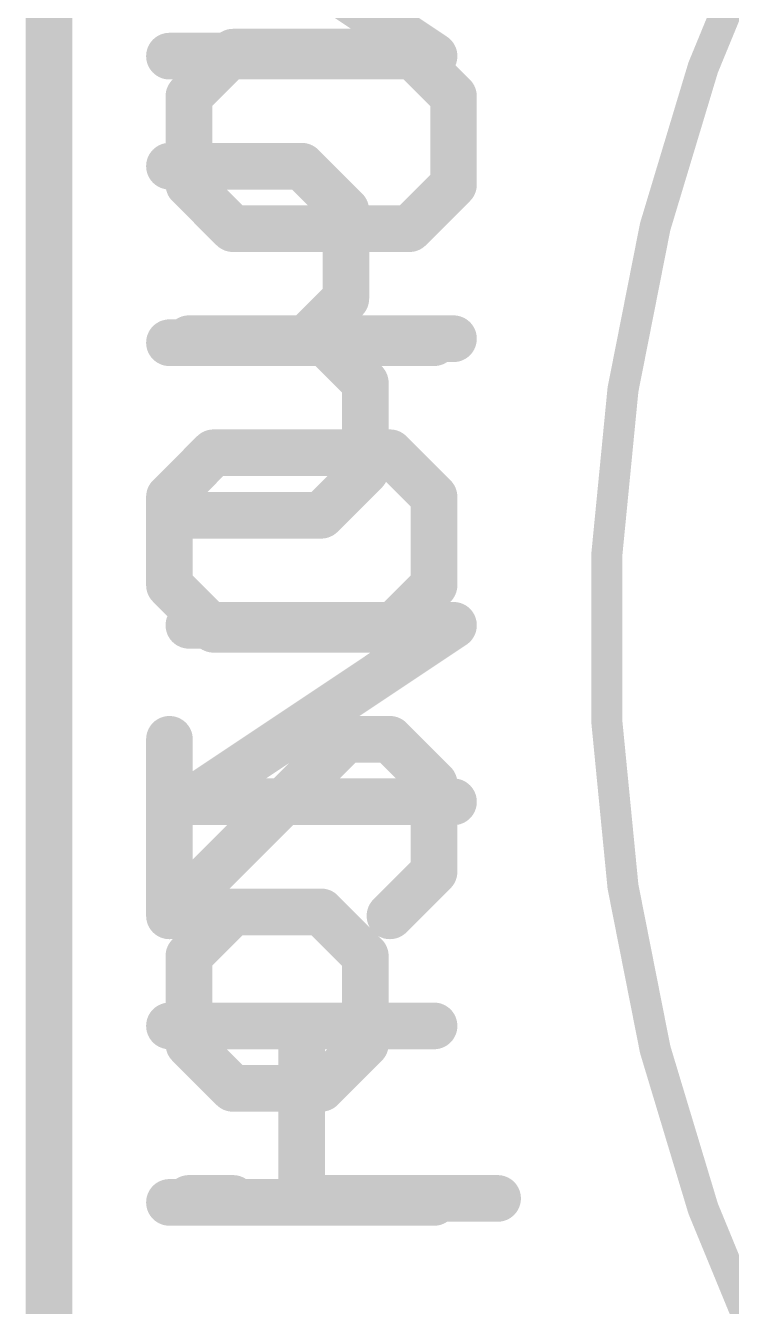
# Model space of a CAD drawing. Extents: x -6.3 to 52.2, y -19.1 to 23.1.
# Drawn here: x -0.15 to 4.46, y 5.19 to 13.55 of the extents above; entities that cross this region are included whole.
import ezdxf

# ---------------------------------------------------------------- set-up
doc = ezdxf.new("R2010")
doc.units = 0
for name, color, linetype in [('1', 12, 'CONTINUOUS'), ('16', 132, 'CONTINUOUS'), ('20', 53, 'CONTINUOUS'), ('21', 41, 'CONTINUOUS'), ('22', 40, 'CONTINUOUS')]:
    doc.layers.add(name, color=color, linetype=linetype)

msp = doc.modelspace()

# ---------------------------------------------------------------- linework, layer by layer
at = {"layer": '1', "const_width": 0.254}
msp.add_lwpolyline([(0, 0), (0, 22.86)], dxfattribs=at)
at = {"layer": '16', "const_width": 0.254}
msp.add_lwpolyline([(0, 0), (0, 22.86)], dxfattribs=at)
at = {"layer": '20', "const_width": 0.3048}
msp.add_lwpolyline([(0, 22.86), (0, 0)], dxfattribs=at)
at = {"layer": '21'}
for points, const_width in [([(10.932, 19.992, 0.6993), (10.932, -0.888)], 0.2032), ([(1.2025, 13.4537, 1), (1.2025, 13.3013)], 0.1524), ([(1.2564, 13.3236, 1), (1.1486, 13.4314)], 0.1524), ([(2.4088, 13.4314, 1), (2.3011, 13.3236)], 0.1524), ([(2.355, 13.3013, 1), (2.355, 13.4537)], 0.1524), ([(0.9906, 13.0894, 1), (0.8382, 13.0894)], 0.1524), ([(0.8605, 13.1433, 1), (0.9683, 13.0355)], 0.1524), ([(2.7193, 13.0894, 1), (2.5669, 13.0894)], 0.1524), ([(2.5892, 13.0355, 1), (2.697, 13.1433)], 0.1524), ([(0.9683, 12.5671, 1), (0.8605, 12.4593)], 0.1524), ([(2.697, 12.4593, 1), (2.5892, 12.5671)], 0.1524), ([(0.8382, 12.5132, 1), (0.9906, 12.5132)], 0.1524), ([(2.5669, 12.5132, 1), (2.7193, 12.5132)], 0.1524), ([(1.2025, 12.3013, 1), (1.2025, 12.1489)], 0.1524), ([(2.355, 12.1489, 1), (2.355, 12.3013)], 0.1524), ([(1.1486, 12.1712, 1), (1.2564, 12.279)], 0.1524), ([(2.3011, 12.279, 1), (2.4088, 12.1712)], 0.1524), ([(0.9144, 11.5827, 1), (0.9144, 11.4303)], 0.1524), ([(1.8326, 11.5604, 1), (1.7249, 11.4526)], 0.1524), ([(2.6431, 11.4303, 1), (2.6431, 11.5827)], 0.1524), ([(2.1431, 11.2184, 1), (1.9907, 11.2184)], 0.1524), ([(2.013, 11.1645, 1), (2.1207, 11.2723)], 0.1524), ([(2.1207, 10.5883, 1), (2.013, 10.696)], 0.1524), ([(1.9907, 10.6422, 1), (2.1431, 10.6422)], 0.1524), ([(0.9144, 10.4302, 1), (0.9144, 10.2778)], 0.1524), ([(1.7249, 10.4079, 1), (1.8326, 10.3002)], 0.1524), ([(1.7787, 10.2778, 1), (1.7787, 10.4302)], 0.1524), ([(0.9144, 9.7117, 1), (0.9144, 9.5593)], 0.1524), ([(2.6853, 9.572, 1), (2.6008, 9.6989)], 0.1524), ([(2.6431, 9.5593, 1), (2.6431, 9.7117)], 0.1524), ([(0.9144, 8.5592, 1), (0.9144, 8.4068)], 0.1524), ([(0.8721, 8.5464, 1), (0.9567, 8.4196)], 0.1524), ([(2.6431, 8.4068, 1), (2.6431, 8.5592)], 0.1524), ([(1.2025, 7.8406, 1), (1.2025, 7.6882)], 0.1524), ([(1.2564, 7.7105, 1), (1.1486, 7.8183)], 0.1524), ([(1.8326, 7.8183, 1), (1.7249, 7.7105)], 0.1524), ([(1.7787, 7.6882, 1), (1.7787, 7.8406)], 0.1524), ([(0.9906, 7.4763, 1), (0.8382, 7.4763)], 0.1524), ([(2.1431, 7.4763, 1), (1.9907, 7.4763)], 0.1524), ([(0.8605, 7.5302, 1), (0.9683, 7.4224)], 0.1524), ([(2.013, 7.4224, 1), (2.1207, 7.5302)], 0.1524), ([(0.9683, 6.954, 1), (0.8605, 6.8462)], 0.1524), ([(2.1207, 6.8462, 1), (2.013, 6.954)], 0.1524), ([(0.8382, 6.9001, 1), (0.9906, 6.9001)], 0.1524), ([(1.9907, 6.9001, 1), (2.1431, 6.9001)], 0.1524), ([(1.2025, 6.6882, 1), (1.2025, 6.5358)], 0.1524), ([(1.1486, 6.5581, 1), (1.2564, 6.6658)], 0.1524), ([(1.7249, 6.6658, 1), (1.8326, 6.5581)], 0.1524), ([(1.7787, 6.5358, 1), (1.7787, 6.6882)], 0.1524), ([(0.9144, 5.9696, 1), (0.9144, 5.8172)], 0.1524), ([(1.2025, 5.8172, 1), (1.2025, 5.9696)], 0.1524), ([(1.7787, 5.9696, 1), (1.7787, 5.8172)], 0.1524), ([(2.9312, 5.8172, 1), (2.9312, 5.9696)], 0.1524)]:
    msp.add_lwpolyline(points, format="xyb", dxfattribs=dict(at, const_width=const_width))
at = {"layer": '21', "const_width": 0.3048}
for points in [[(1.2025, 13.3775), (0.9144, 13.0894)], [(2.355, 13.3775), (1.2025, 13.3775)], [(2.6431, 13.0894), (2.355, 13.3775)], [(0.9144, 13.0894), (0.9144, 12.5132)], [(2.6431, 12.5132), (2.6431, 13.0894)], [(0.9144, 12.5132), (1.2025, 12.2251)], [(2.355, 12.2251), (2.6431, 12.5132)], [(1.2025, 12.2251), (2.355, 12.2251)], [(2.6431, 11.5065), (0.9144, 11.5065)], [(1.7787, 11.5065), (2.0669, 11.2184)], [(2.0669, 11.2184), (2.0669, 10.6422)], [(2.0669, 10.6422), (1.7787, 10.354)], [(1.7787, 10.354), (0.9144, 10.354)], [(0.9144, 9.6355), (2.6431, 9.6355)], [(2.6431, 9.6355), (0.9144, 8.483)], [(0.9144, 8.483), (2.6431, 8.483)], [(1.2025, 7.7644), (0.9144, 7.4763)], [(1.7787, 7.7644), (1.2025, 7.7644)], [(2.0669, 7.4763), (1.7787, 7.7644)], [(0.9144, 7.4763), (0.9144, 6.9001)], [(2.0669, 6.9001), (2.0669, 7.4763)], [(0.9144, 6.9001), (1.2025, 6.612)], [(1.7787, 6.612), (2.0669, 6.9001)], [(1.2025, 6.612), (1.7787, 6.612)], [(1.2025, 5.8934), (0.9144, 5.8934)], [(2.9312, 5.8934), (1.7787, 5.8934)]]:
    msp.add_lwpolyline(points, dxfattribs=at)
at = {"layer": '22', "const_width": 0.3048}
for points in [[(2.5161, 13.3516), (0.7874, 14.504)], [(0.7874, 13.3516), (2.5161, 13.3516)], [(1.6517, 12.633), (0.7874, 12.633)], [(1.9399, 12.3449), (1.6517, 12.633)], [(1.9399, 11.7686), (1.9399, 12.3449)], [(1.6517, 11.4805), (1.9399, 11.7686)], [(2.5161, 11.4805), (0.7874, 11.4805)], [(0.7874, 10.4738), (1.0755, 10.7619)], [(1.0755, 10.7619), (2.228, 10.7619)], [(2.228, 10.7619), (2.5161, 10.4738)], [(0.7874, 9.8976), (0.7874, 10.4738)], [(2.5161, 10.4738), (2.5161, 9.8976)], [(1.0755, 9.6095), (0.7874, 9.8976)], [(2.5161, 9.8976), (2.228, 9.6095)], [(2.228, 9.6095), (1.0755, 9.6095)], [(0.7874, 8.8909), (0.7874, 7.7384)], [(0.7874, 7.7384), (1.9399, 8.8909)], [(1.9399, 8.8909), (2.228, 8.8909)], [(2.228, 8.8909), (2.5161, 8.6028)], [(2.5161, 8.6028), (2.5161, 8.0266)], [(2.5161, 8.0266), (2.228, 7.7384)], [(2.5161, 7.0198), (0.7874, 7.0198)], [(1.6517, 5.8674), (1.6517, 7.0198)], [(0.7874, 5.8674), (2.5161, 5.8674)]]:
    msp.add_lwpolyline(points, dxfattribs=at)
at = {"layer": '22', "const_width": 0.1524}
for points in [[(0.7874, 13.4278, 1), (0.7874, 13.2754)], [(2.4738, 13.2881, 1), (2.5583, 13.415)], [(2.5161, 13.2754, 1), (2.5161, 13.4278)], [(0.7874, 12.7092, 1), (0.7874, 12.5568)], [(1.7056, 12.6868, 1), (1.5979, 12.5791)], [(1.6517, 12.5568, 1), (1.6517, 12.7092)], [(2.016, 12.3449, 1), (1.8637, 12.3449)], [(1.886, 12.291, 1), (1.9937, 12.3987)], [(1.9937, 11.7147, 1), (1.886, 11.8225)], [(1.8637, 11.7686, 1), (2.016, 11.7686)], [(0.7874, 11.5567, 1), (0.7874, 11.4043)], [(2.5161, 11.4043, 1), (2.5161, 11.5567)], [(1.5979, 11.5344, 1), (1.7056, 11.4266)], [(1.0755, 10.8381, 1), (1.0755, 10.6857)], [(1.1294, 10.708, 1), (1.0216, 10.8158)], [(2.2818, 10.8158, 1), (2.1741, 10.708)], [(2.228, 10.6857, 1), (2.228, 10.8381)], [(0.8636, 10.4738, 1), (0.7112, 10.4738)], [(2.5923, 10.4738, 1), (2.4399, 10.4738)], [(0.7335, 10.5277, 1), (0.8413, 10.4199)], [(2.4622, 10.4199, 1), (2.57, 10.5277)], [(0.8413, 9.9515, 1), (0.7335, 9.8437)], [(2.57, 9.8437, 1), (2.4622, 9.9515)], [(0.7112, 9.8976, 1), (0.8636, 9.8976)], [(2.4399, 9.8976, 1), (2.5923, 9.8976)], [(1.0755, 9.6857, 1), (1.0755, 9.5333)], [(1.0216, 9.5556, 1), (1.1294, 9.6634)], [(2.1741, 9.6634, 1), (2.2818, 9.5556)], [(2.228, 9.5333, 1), (2.228, 9.6857)], [(0.8636, 8.8909, 1), (0.7112, 8.8909)], [(1.9399, 8.9671, 1), (1.9399, 8.8147)], [(1.9937, 8.837, 1), (1.886, 8.9448)], [(2.2818, 8.9448, 1), (2.1741, 8.837)], [(2.228, 8.8147, 1), (2.228, 8.9671)], [(2.5923, 8.6028, 1), (2.4399, 8.6028)], [(2.4622, 8.5489, 1), (2.57, 8.6567)], [(2.57, 7.9727, 1), (2.4622, 8.0804)], [(2.4399, 8.0266, 1), (2.5923, 8.0266)], [(0.7335, 7.7923, 1), (0.8413, 7.6846)], [(2.1741, 7.7923, 1), (2.2818, 7.6846)], [(0.7112, 7.7384, 1), (0.8636, 7.7384)], [(0.7874, 7.096, 1), (0.7874, 6.9436)], [(1.7279, 7.0198, 1), (1.5755, 7.0198)], [(2.5161, 6.9436, 1), (2.5161, 7.096)], [(0.7874, 5.9436, 1), (0.7874, 5.7912)], [(1.5755, 5.8674, 1), (1.7279, 5.8674)], [(2.5161, 5.7912, 1), (2.5161, 5.9436)]]:
    msp.add_lwpolyline(points, format="xyb", dxfattribs=at)

doc.saveas('drawing.dxf')
